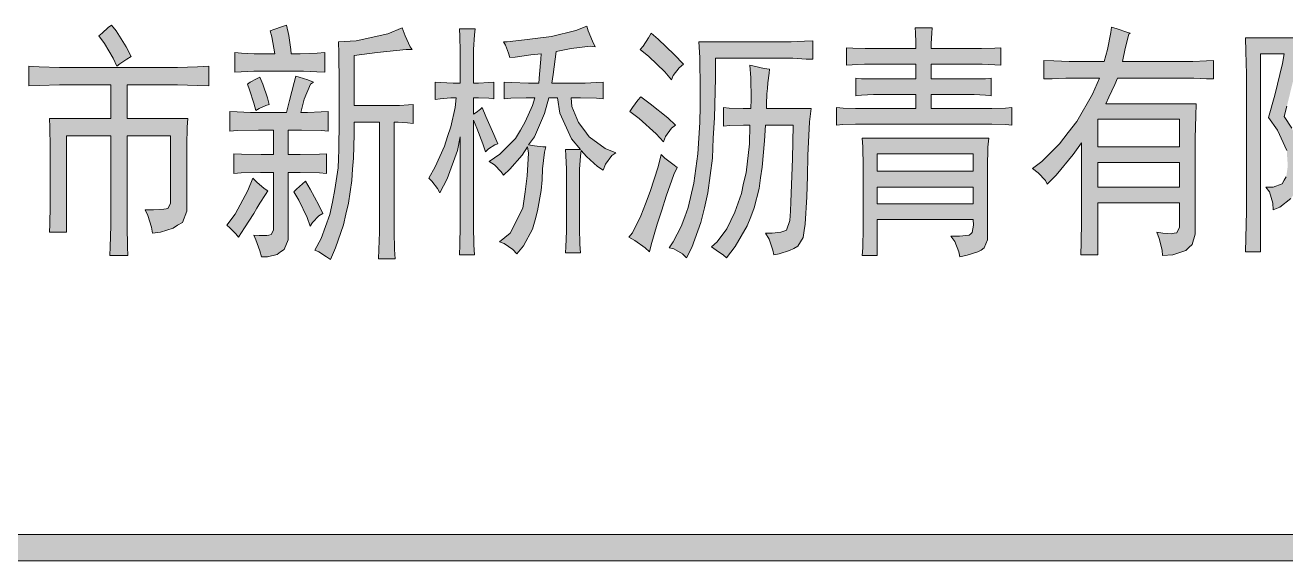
# Model space of a CAD drawing. Header units: millimetres. Extents: x 564 to 880, y 85 to 763.
# Drawn here: x 876.47 to 877.912, y 727.659 to 728.272 of the extents above; entities that cross this region are included whole.
import ezdxf

# ---------------------------------------------------------------- set-up
doc = ezdxf.new("R2010")
doc.units = ezdxf.units.MM

msp = doc.modelspace()

# ---------------------------------------------------------------- hatches: boundary and pattern name
h = msp.add_hatch(color=0)
h.dxf.hatch_style = 2
h.paths.add_polyline_path([(876.5685, 728.2716), (876.5739, 728.2651), (876.5853, 728.2469), (876.591, 728.2358), (876.586, 728.2329), (876.5781, 728.2272), (876.5749, 728.2247), (876.5706, 728.2337), (876.5606, 728.2508), (876.5542, 728.2594), (876.5578, 728.2626), (876.5649, 728.2691)])
h = msp.add_hatch(color=0)
h.dxf.hatch_style = 2
h.paths.add_polyline_path([(876.7688, 728.2716), (876.7714, 728.2598), (876.7739, 728.2437), (876.7742, 728.239), (876.7846, 728.239), (876.8039, 728.2397), (876.8129, 728.2405), (876.8129, 728.2179), (876.8036, 728.2183), (876.7882, 728.219), (876.7824, 728.219), (876.7392, 728.219), (876.7316, 728.219), (876.717, 728.2183), (876.7098, 728.2179), (876.7098, 728.2405), (876.7173, 728.2397), (876.732, 728.239), (876.7392, 728.239), (876.7556, 728.239), (876.7545, 728.2455), (876.752, 728.2584), (876.7502, 728.2651), (876.7545, 728.2666), (876.7642, 728.2702)])
h = msp.add_hatch(color=0)
h.dxf.hatch_style = 2
h.paths.add_polyline_path([(876.9127, 728.2437), (876.9059, 728.2437), (876.8726, 728.2405), (876.8461, 728.2369), (876.8461, 728.1796), (876.893, 728.1796), (876.898, 728.1796), (876.9084, 728.1804), (876.9138, 728.1807), (876.9138, 728.1592), (876.9073, 728.16), (876.8966, 728.1607), (876.8919, 728.1607), (876.8919, 728.0448), (876.8919, 728.0355), (876.8926, 728.0151), (876.893, 728.0043), (876.874, 728.0043), (876.8744, 728.0151), (876.8751, 728.0347), (876.8751, 728.0437), (876.8751, 728.1607), (876.8461, 728.1607), (876.8461, 728.1464), (876.8454, 728.1195), (876.8443, 728.1067), (876.8436, 728.0938), (876.8397, 728.068), (876.8368, 728.0555), (876.834, 728.043), (876.825, 728.0168), (876.8193, 728.0033), (876.8146, 728.0065), (876.8057, 728.0122), (876.8014, 728.0143), (876.8086, 728.0276), (876.8186, 728.0548), (876.8214, 728.0691), (876.8243, 728.0834), (876.8279, 728.1084), (876.8282, 728.1188), (876.8286, 728.1295), (876.8293, 728.1617), (876.8293, 728.1829), (876.8293, 728.205), (876.8286, 728.2397), (876.8282, 728.2526), (876.8486, 728.2537), (876.8848, 728.2616), (876.9012, 728.2684), (876.9048, 728.2594), (876.9105, 728.2469)])
h = msp.add_hatch(color=0)
h.dxf.hatch_style = 2
h.paths.add_polyline_path([(876.9964, 728.1267), (876.9935, 728.136), (876.9867, 728.1539), (876.9828, 728.1628), (876.9828, 728.0526), (876.9828, 728.0419), (876.9832, 728.0201), (876.9839, 728.009), (876.9667, 728.009), (876.9671, 728.0201), (876.9674, 728.0419), (876.9674, 728.0526), (876.9674, 728.1439), (876.9646, 728.1281), (876.9528, 728.0959), (876.9442, 728.0798), (876.9417, 728.0848), (876.9352, 728.0931), (876.9316, 728.0966), (876.9388, 728.1095), (876.9495, 728.1331), (876.9531, 728.1442), (876.9567, 728.1553), (876.9617, 728.1775), (876.9631, 728.1886), (876.9567, 728.1886), (876.9445, 728.1875), (876.9388, 728.1864), (876.9388, 728.2065), (876.9452, 728.2061), (876.9596, 728.2054), (876.9674, 728.2054), (876.9674, 728.2337), (876.9674, 728.2419), (876.9671, 728.2587), (876.9667, 728.2673), (876.9846, 728.2673), (876.9839, 728.2605), (876.9828, 728.2437), (876.9828, 728.2337), (876.9828, 728.2054), (876.9885, 728.2054), (877.0003, 728.2061), (877.0061, 728.2065), (877.0061, 728.1875), (877.0003, 728.1882), (876.9885, 728.1886), (876.9828, 728.1886), (876.9828, 728.1696), (876.986, 728.1718), (876.991, 728.1757), (876.9928, 728.1775), (876.9971, 728.1671), (877.0061, 728.1464), (877.0107, 728.136), (877.0071, 728.1346), (877, 728.1303)])
h = msp.add_hatch(color=0)
h.dxf.hatch_style = 2
h.paths.add_polyline_path([(877.122, 728.2469), (877.1166, 728.2476), (877.0944, 728.2448), (877.0773, 728.2415), (877.0762, 728.2329), (877.074, 728.2151), (877.0726, 728.2054), (877.1052, 728.2054), (877.1105, 728.2054), (877.1234, 728.2061), (877.1313, 728.2065), (877.1313, 728.1875), (877.1234, 728.1882), (877.1052, 728.1886), (877.0944, 728.1886), (877.0955, 728.1786), (877.103, 728.1603), (877.1091, 728.1521), (877.1152, 728.1439), (877.1334, 728.1306), (877.1456, 728.1256), (877.1409, 728.1224), (877.1338, 728.1124), (877.1313, 728.1056), (877.1245, 728.1099), (877.112, 728.1213), (877.1059, 728.1281), (877.1052, 728.1217), (877.1041, 728.107), (877.1041, 728.0988), (877.1041, 728.0469), (877.1041, 728.0394), (877.1045, 728.0211), (877.1052, 728.0111), (877.088, 728.0111), (877.0884, 728.0179), (877.0891, 728.0358), (877.0891, 728.0469), (877.0891, 728.0988), (877.0891, 728.107), (877.0884, 728.1224), (877.088, 728.1292), (877.1052, 728.1292), (877.0948, 728.1414), (877.0816, 728.1711), (877.0791, 728.1886), (877.069, 728.1886), (877.064, 728.1707), (877.0526, 728.1439), (877.0458, 728.1346), (877.0526, 728.1335), (877.0622, 728.1324), (877.0655, 728.1324), (877.064, 728.1263), (877.0619, 728.1074), (877.0612, 728.0948), (877.0601, 728.0823), (877.0562, 728.0591), (877.0533, 728.0487), (877.0504, 728.0383), (877.0401, 728.019), (877.0322, 728.01), (877.0279, 728.0151), (877.0179, 728.0219), (877.0125, 728.0236), (877.0247, 728.0337), (877.0393, 728.0623), (877.0418, 728.0809), (877.0443, 728.0991), (877.0458, 728.1253), (877.0447, 728.1324), (877.0383, 728.1228), (877.0243, 728.1067), (877.0172, 728.0999), (877.0146, 728.1038), (877.0068, 728.1117), (877.0007, 728.1156), (877.0129, 728.1242), (877.0307, 728.1421), (877.0365, 728.1514), (877.0418, 728.161), (877.0504, 728.1796), (877.0529, 728.1886), (877.0429, 728.1886), (877.0254, 728.1882), (877.0179, 728.1875), (877.0179, 728.2065), (877.0261, 728.2061), (877.0458, 728.2054), (877.0576, 728.2054), (877.0583, 728.2154), (877.0597, 728.2326), (877.0601, 728.239), (877.0483, 728.2376), (877.0304, 728.2351), (877.0243, 728.2347), (877.0229, 728.2397), (877.0193, 728.2487), (877.0172, 728.2526), (877.0214, 728.2526), (877.0411, 728.2548), (877.0565, 728.2566), (877.0719, 728.2587), (877.0998, 728.2655), (877.1123, 728.2705), (877.1141, 728.2651), (877.1191, 728.2533)])
h = msp.add_hatch(color=0)
h.dxf.hatch_style = 2
h.paths.add_polyline_path([(877.186, 728.2626), (877.1939, 728.2558), (877.2125, 728.238), (877.2229, 728.2269), (877.2182, 728.2229), (877.2114, 728.214), (877.2093, 728.209), (877.2018, 728.2183), (877.1835, 728.2358), (877.1735, 728.2437), (877.1771, 728.2476), (877.1832, 728.2573)])
h = msp.add_hatch(color=0)
h.dxf.hatch_style = 2
h.paths.add_polyline_path([(877.5077, 728.2684), (877.5073, 728.2626), (877.5066, 728.2508), (877.5066, 728.2448), (877.5563, 728.2448), (877.5642, 728.2448), (877.5792, 728.2455), (877.586, 728.2458), (877.586, 728.2258), (877.5792, 728.2262), (877.5646, 728.2269), (877.5571, 728.2269), (877.5066, 728.2269), (877.5066, 728.2101), (877.5499, 728.2101), (877.5556, 728.2101), (877.5685, 728.2104), (877.5749, 728.2111), (877.5749, 728.1907), (877.5685, 728.1914), (877.5556, 728.1922), (877.5499, 728.1922), (877.5066, 728.1922), (877.5066, 728.1764), (877.5671, 728.1764), (877.5757, 728.1764), (877.5914, 728.1768), (877.5986, 728.1775), (877.5986, 728.1571), (877.5918, 728.1578), (877.576, 728.1582), (877.5671, 728.1582), (877.4268, 728.1582), (877.4197, 728.1582), (877.4054, 728.1578), (877.3982, 728.1571), (877.3982, 728.1775), (877.4057, 728.1768), (877.42, 728.1764), (877.4268, 728.1764), (877.4887, 728.1764), (877.4887, 728.1922), (877.4476, 728.1922), (877.4404, 728.1922), (877.4268, 728.1914), (877.4204, 728.1907), (877.4204, 728.2111), (877.4268, 728.2104), (877.4404, 728.2101), (877.4476, 728.2101), (877.4887, 728.2101), (877.4887, 728.2269), (877.4376, 728.2269), (877.43, 728.2269), (877.4161, 728.2262), (877.4096, 728.2258), (877.4096, 728.2458), (877.4168, 728.2455), (877.4308, 728.2448), (877.4376, 728.2448), (877.4887, 728.2448), (877.4887, 728.2516), (877.4884, 728.2634), (877.488, 728.2684)])
h = msp.add_hatch(color=0)
h.paths.add_polyline_path([(877.6225, 728.1077), (877.6329, 728.1156), (877.6533, 728.136), (877.6633, 728.1489), (877.673, 728.1614), (877.6909, 728.1925), (877.6991, 728.2111), (877.6669, 728.2111), (877.6605, 728.2111), (877.6447, 728.2104), (877.6354, 728.2101), (877.6354, 728.2312), (877.6469, 728.2308), (877.6644, 728.2301), (877.6705, 728.2301), (877.7045, 728.2301), (877.708, 728.2437), (877.712, 728.2634), (877.7127, 728.2694), (877.7191, 728.2673), (877.7302, 728.2637), (877.7342, 728.2626), (877.7327, 728.2612), (877.7284, 728.2448), (877.7252, 728.2301), (877.7978, 728.2301), (877.8057, 728.2301), (877.8215, 728.2308), (877.8293, 728.2312), (877.8293, 728.2101), (877.8215, 728.2104), (877.8068, 728.2111), (877.8007, 728.2111), (877.7198, 728.2111), (877.7166, 728.2036), (877.7098, 728.1893), (877.7063, 728.1818), (877.8097, 728.1818), (877.8093, 728.1678), (877.8086, 728.1424), (877.8086, 728.1313), (877.8086, 728.0405), (877.8086, 728.0326), (877.805, 728.0208), (877.8014, 728.0172), (877.7978, 728.0136), (877.7828, 728.009), (877.771, 728.0079), (877.7707, 728.014), (877.7674, 728.0276), (877.7646, 728.0347), (877.7714, 728.0337), (877.7814, 728.0329), (877.7846, 728.0337), (877.7875, 728.034), (877.7907, 728.0405), (877.7907, 728.0458), (877.7907, 728.0684), (877.6973, 728.0684), (877.6973, 728.009), (877.6776, 728.009), (877.678, 728.0229), (877.6783, 728.0469), (877.6783, 728.0573), (877.6783, 728.1371), (877.669, 728.1235), (877.6494, 728.0999), (877.639, 728.0898), (877.6372, 728.0938), (877.629, 728.1027)])
h.paths.add_polyline_path([(877.7907, 728.1324), (877.7907, 728.1639), (877.6973, 728.1639), (877.6973, 728.1324)])
h.paths.add_polyline_path([(877.7907, 728.0863), (877.7907, 728.1145), (877.6973, 728.1145), (877.6973, 728.0863)])
h = msp.add_hatch(color=0)
h.dxf.hatch_style = 2
h.paths.add_polyline_path([(877.2265, 728.0054), (877.2218, 728.01), (877.2121, 728.0158), (877.2068, 728.0168), (877.2114, 728.0236), (877.2204, 728.0412), (877.2247, 728.0523), (877.2286, 728.063), (877.235, 728.0909), (877.2372, 728.1077), (877.2393, 728.1245), (877.2418, 728.1603), (877.2422, 728.1789), (877.2422, 728.1979), (877.2418, 728.2347), (877.2408, 728.2526), (877.3406, 728.2526), (877.3463, 728.2526), (877.3617, 728.2533), (877.371, 728.2537), (877.371, 728.2326), (877.3635, 728.2329), (877.3481, 728.2337), (877.3406, 728.2337), (877.2597, 728.2337), (877.2597, 728.2111), (877.2587, 728.1657), (877.2572, 728.1424), (877.2562, 728.1195), (877.2511, 728.0798), (877.2472, 728.0626), (877.2429, 728.0458), (877.2325, 728.0172)])
h = msp.add_hatch(color=0)
h.dxf.hatch_style = 2
h.paths.add_polyline_path([(877.9327, 728.2573), (877.9245, 728.224), (877.9134, 728.1789), (877.9102, 728.1671), (877.9191, 728.1539), (877.9295, 728.1292), (877.9309, 728.1177), (877.9324, 728.1067), (877.9284, 728.088), (877.9234, 728.0809), (877.9181, 728.0734), (877.9052, 728.0634), (877.8977, 728.0605), (877.8973, 728.068), (877.8934, 728.0809), (877.8894, 728.0863), (877.8977, 728.0863), (877.908, 728.0902), (877.9102, 728.0941), (877.9127, 728.0981), (877.9145, 728.1109), (877.9138, 728.1195), (877.9134, 728.1281), (877.9027, 728.1514), (877.8923, 728.166), (877.8995, 728.1914), (877.9084, 728.2279), (877.9102, 728.239), (877.8834, 728.239), (877.8834, 728.0122), (877.8662, 728.0122), (877.8665, 728.0279), (877.8673, 728.0587), (877.8673, 728.0741), (877.8673, 728.2054), (877.8673, 728.2154), (877.8665, 728.2415), (877.8662, 728.2573)])
h = msp.add_hatch(color=0)
h.dxf.hatch_style = 2
h.paths.add_polyline_path([(876.6332, 728.2233), (876.644, 728.2233), (876.6672, 728.224), (876.6801, 728.2247), (876.6801, 728.2022), (876.6672, 728.2025), (876.644, 728.2033), (876.6332, 728.2033), (876.5864, 728.2033), (876.5864, 728.165), (876.6558, 728.165), (876.6554, 728.155), (876.6547, 728.1342), (876.6547, 728.1235), (876.6547, 728.0684), (876.6547, 728.0587), (876.6497, 728.0458), (876.6443, 728.0426), (876.6393, 728.0394), (876.6247, 728.0347), (876.6154, 728.0337), (876.6143, 728.0405), (876.6104, 728.0537), (876.6071, 728.0605), (876.6168, 728.0605), (876.6286, 728.0612), (876.6311, 728.0616), (876.6336, 728.0623), (876.6361, 728.068), (876.6361, 728.073), (876.6361, 728.1449), (876.5864, 728.1449), (876.5864, 728.0562), (876.5864, 728.0419), (876.5871, 728.0179), (876.5875, 728.0079), (876.5667, 728.0079), (876.5671, 728.0179), (876.5678, 728.0419), (876.5678, 728.0562), (876.5678, 728.1449), (876.5173, 728.1449), (876.5173, 728.0347), (876.4976, 728.0347), (876.498, 728.0437), (876.4984, 728.0651), (876.4984, 728.0773), (876.4984, 728.1188), (876.4984, 728.1321), (876.498, 728.155), (876.4976, 728.165), (876.5678, 728.165), (876.5678, 728.2033), (876.5209, 728.2033), (876.5091, 728.2033), (876.4858, 728.2025), (876.474, 728.2022), (876.474, 728.2247), (876.4858, 728.224), (876.5091, 728.2233), (876.5209, 728.2233)])
h = msp.add_hatch(color=0)
h.dxf.hatch_style = 2
h.paths.add_polyline_path([(877.3263, 728.009), (877.3252, 728.0143), (877.3209, 728.0269), (877.317, 728.0337), (877.3245, 728.0337), (877.3345, 728.0347), (877.3377, 728.0358), (877.341, 728.0369), (877.3449, 728.0483), (877.3456, 728.0587), (877.346, 728.0694), (877.3477, 728.1185), (877.3485, 728.1571), (877.317, 728.1571), (877.3159, 728.1392), (877.313, 728.1092), (877.3113, 728.097), (877.3098, 728.0848), (877.3041, 728.0626), (877.3002, 728.0523), (877.2959, 728.0419), (877.2823, 728.0183), (877.2723, 728.0054), (877.269, 728.0083), (877.2604, 728.0143), (877.2551, 728.0179), (877.2615, 728.0236), (877.2726, 728.0387), (877.2773, 728.0483), (877.2819, 728.0576), (877.2894, 728.0791), (877.2919, 728.0909), (877.2948, 728.1027), (877.2984, 728.136), (877.2991, 728.1571), (877.2916, 728.1571), (877.2762, 728.1567), (877.2687, 728.156), (877.2687, 728.1775), (877.2755, 728.1768), (877.2912, 728.1764), (877.3002, 728.1764), (877.3005, 728.1868), (877.3002, 728.2115), (877.2991, 728.2258), (877.3041, 728.2247), (877.3152, 728.2222), (877.3216, 728.2211), (877.3209, 728.2168), (877.3195, 728.2058), (877.3191, 728.1993), (877.3184, 728.1929), (877.3181, 728.1814), (877.3181, 728.1764), (877.3692, 728.1764), (877.3674, 728.161), (877.3653, 728.1224), (877.3649, 728.0988), (877.3642, 728.0752), (877.3624, 728.044), (877.3613, 728.0365), (877.3599, 728.0287), (877.3538, 728.0186), (877.3492, 728.0161), (877.3442, 728.0136), (877.3327, 728.01)])
h = msp.add_hatch(color=0)
h.dxf.hatch_style = 2
h.paths.add_polyline_path([(876.7996, 728.2065), (876.7964, 728.2043), (876.7892, 728.1868), (876.7853, 728.1718), (876.7928, 728.1718), (876.8086, 728.1725), (876.8164, 728.1728), (876.8164, 728.1503), (876.8089, 728.151), (876.786, 728.1514), (876.7706, 728.1514), (876.7706, 728.1235), (876.7846, 728.1235), (876.8068, 728.1242), (876.8146, 728.1245), (876.8146, 728.102), (876.8068, 728.1027), (876.7846, 728.1031), (876.7706, 728.1031), (876.7706, 728.0347), (876.7706, 728.0261), (876.7663, 728.0151), (876.7621, 728.0122), (876.7581, 728.0093), (876.747, 728.0065), (876.7402, 728.0065), (876.7384, 728.0133), (876.7338, 728.0258), (876.7313, 728.0315), (876.7374, 728.0308), (876.7463, 728.0308), (876.7488, 728.0315), (876.7513, 728.0319), (876.7538, 728.0369), (876.7538, 728.0415), (876.7538, 728.1031), (876.7392, 728.1031), (876.717, 728.1027), (876.7087, 728.102), (876.7087, 728.1245), (876.7173, 728.1242), (876.7399, 728.1235), (876.7538, 728.1235), (876.7538, 728.1514), (876.737, 728.1514), (876.7123, 728.151), (876.7041, 728.1503), (876.7041, 728.1728), (876.7123, 728.1725), (876.7277, 728.1718), (876.7349, 728.1718), (876.7688, 728.1718), (876.7724, 728.1854), (876.7778, 728.2061), (876.7796, 728.2133), (876.7835, 728.2122), (876.7932, 728.209)])
h = msp.add_hatch(color=0)
h.dxf.hatch_style = 2
h.paths.add_polyline_path([(876.7384, 728.2122), (876.7417, 728.2043), (876.747, 728.1886), (876.7492, 728.1807), (876.7452, 728.1796), (876.7374, 728.1764), (876.7338, 728.1739), (876.7316, 728.1825), (876.7266, 728.1975), (876.7241, 728.2043), (876.7273, 728.2065), (876.7345, 728.2104)])
h = msp.add_hatch(color=0)
h.dxf.hatch_style = 2
h.paths.add_polyline_path([(877.1742, 728.1897), (877.185, 728.1818), (877.205, 728.1657), (877.2139, 728.1571), (877.2093, 728.1539), (877.2025, 728.1442), (877.2003, 728.1381), (877.1918, 728.1474), (877.1724, 728.165), (877.1617, 728.1728), (877.1649, 728.1775), (877.171, 728.1857)])
h = msp.add_hatch(color=0)
h.paths.add_polyline_path([(877.5291, 728.0301), (877.5388, 728.0301), (877.5499, 728.0315), (877.5517, 728.0329), (877.5535, 728.0344), (877.5549, 728.0426), (877.5545, 728.0494), (877.4447, 728.0494), (877.4447, 728.0079), (877.4275, 728.0079), (877.4283, 728.0168), (877.4286, 728.0397), (877.4286, 728.0537), (877.4286, 728.0977), (877.4286, 728.1099), (877.4283, 728.1324), (877.4275, 728.1424), (877.5724, 728.1424), (877.5714, 728.1321), (877.5707, 728.1088), (877.5707, 728.0966), (877.5707, 728.0326), (877.5707, 728.0258), (877.5671, 728.0168), (877.5635, 728.0143), (877.5599, 728.0122), (877.5478, 728.0083), (877.5392, 728.0065), (877.5381, 728.0122), (877.5334, 728.024)])
h.paths.add_polyline_path([(877.5545, 728.1045), (877.5545, 728.1245), (877.4447, 728.1245), (877.4447, 728.1045)])
h.paths.add_polyline_path([(877.5545, 728.0673), (877.5545, 728.0863), (877.4447, 728.0863), (877.4447, 728.0673)])
h = msp.add_hatch(color=0)
h.dxf.hatch_style = 2
h.paths.add_polyline_path([(877.2157, 728.1088), (877.2121, 728.1006), (877.2032, 728.0759), (877.1982, 728.0601), (877.1928, 728.044), (877.186, 728.0201), (877.1842, 728.0122), (877.1792, 728.0168), (877.1674, 728.0251), (877.1606, 728.029), (877.1649, 728.034), (877.1742, 728.0533), (877.1796, 728.0673), (877.185, 728.0812), (877.1939, 728.1095), (877.1975, 728.1235), (877.2018, 728.1195), (877.2107, 728.1124)])
h = msp.add_hatch(color=0)
h.dxf.hatch_style = 2
h.paths.add_polyline_path([(876.7474, 728.082), (876.7449, 728.078), (876.7384, 728.068), (876.7349, 728.0623), (876.7313, 728.0562), (876.7209, 728.0397), (876.7141, 728.029), (876.7109, 728.0329), (876.7041, 728.0397), (876.7005, 728.0426), (876.7102, 728.0555), (876.7248, 728.0823), (876.7302, 728.0966), (876.7349, 728.092), (876.7434, 728.0848)])
h = msp.add_hatch(color=0)
h.dxf.hatch_style = 2
h.paths.add_polyline_path([(876.7907, 728.0931), (876.796, 728.0841), (876.8057, 728.0655), (876.8104, 728.0562), (876.8057, 728.0533), (876.7985, 728.0458), (876.796, 728.0415), (876.7925, 728.0516), (876.7828, 728.0712), (876.7771, 728.0809), (876.7803, 728.0841), (876.7871, 728.0902)])
h = msp.add_hatch(color=0)
h.dxf.hatch_style = 2
h.paths.add_polyline_path([(875.3989, 727.6587), (875.3989, 727.6888), (878.8859, 727.6888), (878.8859, 727.6587)])

# ---------------------------------------------------------------- linework, layer by layer
at = {"color": 0, "lineweight": 0}
for points in [[(876.5685, 728.2716), (876.5739, 728.2651), (876.5853, 728.2469), (876.591, 728.2358), (876.586, 728.2329), (876.5781, 728.2272), (876.5749, 728.2247), (876.5706, 728.2337), (876.5606, 728.2508), (876.5542, 728.2594), (876.5578, 728.2626), (876.5649, 728.2691)], [(876.7688, 728.2716), (876.7714, 728.2598), (876.7739, 728.2437), (876.7742, 728.239), (876.7846, 728.239), (876.8039, 728.2397), (876.8129, 728.2405), (876.8129, 728.2179), (876.8036, 728.2183), (876.7882, 728.219), (876.7824, 728.219), (876.7392, 728.219), (876.7316, 728.219), (876.717, 728.2183), (876.7098, 728.2179), (876.7098, 728.2405), (876.7173, 728.2397), (876.732, 728.239), (876.7392, 728.239), (876.7556, 728.239), (876.7545, 728.2455), (876.752, 728.2584), (876.7502, 728.2651), (876.7545, 728.2666), (876.7642, 728.2702)], [(876.9127, 728.2437), (876.9059, 728.2437), (876.8726, 728.2405), (876.8461, 728.2369), (876.8461, 728.1796), (876.893, 728.1796), (876.898, 728.1796), (876.9084, 728.1804), (876.9138, 728.1807), (876.9138, 728.1592), (876.9073, 728.16), (876.8966, 728.1607), (876.8919, 728.1607), (876.8919, 728.0448), (876.8919, 728.0355), (876.8926, 728.0151), (876.893, 728.0043), (876.874, 728.0043), (876.8744, 728.0151), (876.8751, 728.0347), (876.8751, 728.0437), (876.8751, 728.1607), (876.8461, 728.1607), (876.8461, 728.1464), (876.8454, 728.1195), (876.8443, 728.1067), (876.8436, 728.0938), (876.8397, 728.068), (876.8368, 728.0555), (876.834, 728.043), (876.825, 728.0168), (876.8193, 728.0033), (876.8146, 728.0065), (876.8057, 728.0122), (876.8014, 728.0143), (876.8086, 728.0276), (876.8186, 728.0548), (876.8214, 728.0691), (876.8243, 728.0834), (876.8279, 728.1084), (876.8282, 728.1188), (876.8286, 728.1295), (876.8293, 728.1617), (876.8293, 728.1829), (876.8293, 728.205), (876.8286, 728.2397), (876.8282, 728.2526), (876.8486, 728.2537), (876.8848, 728.2616), (876.9012, 728.2684), (876.9048, 728.2594), (876.9105, 728.2469)], [(876.9964, 728.1267), (876.9935, 728.136), (876.9867, 728.1539), (876.9828, 728.1628), (876.9828, 728.0526), (876.9828, 728.0419), (876.9832, 728.0201), (876.9839, 728.009), (876.9667, 728.009), (876.9671, 728.0201), (876.9674, 728.0419), (876.9674, 728.0526), (876.9674, 728.1439), (876.9646, 728.1281), (876.9528, 728.0959), (876.9442, 728.0798), (876.9417, 728.0848), (876.9352, 728.0931), (876.9316, 728.0966), (876.9388, 728.1095), (876.9495, 728.1331), (876.9531, 728.1442), (876.9567, 728.1553), (876.9617, 728.1775), (876.9631, 728.1886), (876.9567, 728.1886), (876.9445, 728.1875), (876.9388, 728.1864), (876.9388, 728.2065), (876.9452, 728.2061), (876.9596, 728.2054), (876.9674, 728.2054), (876.9674, 728.2337), (876.9674, 728.2419), (876.9671, 728.2587), (876.9667, 728.2673), (876.9846, 728.2673), (876.9839, 728.2605), (876.9828, 728.2437), (876.9828, 728.2337), (876.9828, 728.2054), (876.9885, 728.2054), (877.0003, 728.2061), (877.0061, 728.2065), (877.0061, 728.1875), (877.0003, 728.1882), (876.9885, 728.1886), (876.9828, 728.1886), (876.9828, 728.1696), (876.986, 728.1718), (876.991, 728.1757), (876.9928, 728.1775), (876.9971, 728.1671), (877.0061, 728.1464), (877.0107, 728.136), (877.0071, 728.1346), (877, 728.1303)], [(877.122, 728.2469), (877.1166, 728.2476), (877.0944, 728.2448), (877.0773, 728.2415), (877.0762, 728.2329), (877.074, 728.2151), (877.0726, 728.2054), (877.1052, 728.2054), (877.1105, 728.2054), (877.1234, 728.2061), (877.1313, 728.2065), (877.1313, 728.1875), (877.1234, 728.1882), (877.1052, 728.1886), (877.0944, 728.1886), (877.0955, 728.1786), (877.103, 728.1603), (877.1091, 728.1521), (877.1152, 728.1439), (877.1334, 728.1306), (877.1456, 728.1256), (877.1409, 728.1224), (877.1338, 728.1124), (877.1313, 728.1056), (877.1245, 728.1099), (877.112, 728.1213), (877.1059, 728.1281), (877.1052, 728.1217), (877.1041, 728.107), (877.1041, 728.0988), (877.1041, 728.0469), (877.1041, 728.0394), (877.1045, 728.0211), (877.1052, 728.0111), (877.088, 728.0111), (877.0884, 728.0179), (877.0891, 728.0358), (877.0891, 728.0469), (877.0891, 728.0988), (877.0891, 728.107), (877.0884, 728.1224), (877.088, 728.1292), (877.1052, 728.1292), (877.0948, 728.1414), (877.0816, 728.1711), (877.0791, 728.1886), (877.069, 728.1886), (877.064, 728.1707), (877.0526, 728.1439), (877.0458, 728.1346), (877.0526, 728.1335), (877.0622, 728.1324), (877.0655, 728.1324), (877.064, 728.1263), (877.0619, 728.1074), (877.0612, 728.0948), (877.0601, 728.0823), (877.0562, 728.0591), (877.0533, 728.0487), (877.0504, 728.0383), (877.0401, 728.019), (877.0322, 728.01), (877.0279, 728.0151), (877.0179, 728.0219), (877.0125, 728.0236), (877.0247, 728.0337), (877.0393, 728.0623), (877.0418, 728.0809), (877.0443, 728.0991), (877.0458, 728.1253), (877.0447, 728.1324), (877.0383, 728.1228), (877.0243, 728.1067), (877.0172, 728.0999), (877.0146, 728.1038), (877.0068, 728.1117), (877.0007, 728.1156), (877.0129, 728.1242), (877.0307, 728.1421), (877.0365, 728.1514), (877.0418, 728.161), (877.0504, 728.1796), (877.0529, 728.1886), (877.0429, 728.1886), (877.0254, 728.1882), (877.0179, 728.1875), (877.0179, 728.2065), (877.0261, 728.2061), (877.0458, 728.2054), (877.0576, 728.2054), (877.0583, 728.2154), (877.0597, 728.2326), (877.0601, 728.239), (877.0483, 728.2376), (877.0304, 728.2351), (877.0243, 728.2347), (877.0229, 728.2397), (877.0193, 728.2487), (877.0172, 728.2526), (877.0214, 728.2526), (877.0411, 728.2548), (877.0565, 728.2566), (877.0719, 728.2587), (877.0998, 728.2655), (877.1123, 728.2705), (877.1141, 728.2651), (877.1191, 728.2533)], [(877.186, 728.2626), (877.1939, 728.2558), (877.2125, 728.238), (877.2229, 728.2269), (877.2182, 728.2229), (877.2114, 728.214), (877.2093, 728.209), (877.2018, 728.2183), (877.1835, 728.2358), (877.1735, 728.2437), (877.1771, 728.2476), (877.1832, 728.2573)], [(877.5077, 728.2684), (877.5073, 728.2626), (877.5066, 728.2508), (877.5066, 728.2448), (877.5563, 728.2448), (877.5642, 728.2448), (877.5792, 728.2455), (877.586, 728.2458), (877.586, 728.2258), (877.5792, 728.2262), (877.5646, 728.2269), (877.5571, 728.2269), (877.5066, 728.2269), (877.5066, 728.2101), (877.5499, 728.2101), (877.5556, 728.2101), (877.5685, 728.2104), (877.5749, 728.2111), (877.5749, 728.1907), (877.5685, 728.1914), (877.5556, 728.1922), (877.5499, 728.1922), (877.5066, 728.1922), (877.5066, 728.1764), (877.5671, 728.1764), (877.5757, 728.1764), (877.5914, 728.1768), (877.5986, 728.1775), (877.5986, 728.1571), (877.5918, 728.1578), (877.576, 728.1582), (877.5671, 728.1582), (877.4268, 728.1582), (877.4197, 728.1582), (877.4054, 728.1578), (877.3982, 728.1571), (877.3982, 728.1775), (877.4057, 728.1768), (877.42, 728.1764), (877.4268, 728.1764), (877.4887, 728.1764), (877.4887, 728.1922), (877.4476, 728.1922), (877.4404, 728.1922), (877.4268, 728.1914), (877.4204, 728.1907), (877.4204, 728.2111), (877.4268, 728.2104), (877.4404, 728.2101), (877.4476, 728.2101), (877.4887, 728.2101), (877.4887, 728.2269), (877.4376, 728.2269), (877.43, 728.2269), (877.4161, 728.2262), (877.4096, 728.2258), (877.4096, 728.2458), (877.4168, 728.2455), (877.4308, 728.2448), (877.4376, 728.2448), (877.4887, 728.2448), (877.4887, 728.2516), (877.4884, 728.2634), (877.488, 728.2684)], [(877.6225, 728.1077), (877.6329, 728.1156), (877.6533, 728.136), (877.6633, 728.1489), (877.673, 728.1614), (877.6909, 728.1925), (877.6991, 728.2111), (877.6669, 728.2111), (877.6605, 728.2111), (877.6447, 728.2104), (877.6354, 728.2101), (877.6354, 728.2312), (877.6469, 728.2308), (877.6644, 728.2301), (877.6705, 728.2301), (877.7045, 728.2301), (877.708, 728.2437), (877.712, 728.2634), (877.7127, 728.2694), (877.7191, 728.2673), (877.7302, 728.2637), (877.7342, 728.2626), (877.7327, 728.2612), (877.7284, 728.2448), (877.7252, 728.2301), (877.7978, 728.2301), (877.8057, 728.2301), (877.8215, 728.2308), (877.8293, 728.2312), (877.8293, 728.2101), (877.8215, 728.2104), (877.8068, 728.2111), (877.8007, 728.2111), (877.7198, 728.2111), (877.7166, 728.2036), (877.7098, 728.1893), (877.7063, 728.1818), (877.8097, 728.1818), (877.8093, 728.1678), (877.8086, 728.1424), (877.8086, 728.1313), (877.8086, 728.0405), (877.8086, 728.0326), (877.805, 728.0208), (877.8014, 728.0172), (877.7978, 728.0136), (877.7828, 728.009), (877.771, 728.0079), (877.7707, 728.014), (877.7674, 728.0276), (877.7646, 728.0347), (877.7714, 728.0337), (877.7814, 728.0329), (877.7846, 728.0337), (877.7875, 728.034), (877.7907, 728.0405), (877.7907, 728.0458), (877.7907, 728.0684), (877.6973, 728.0684), (877.6973, 728.009), (877.6776, 728.009), (877.678, 728.0229), (877.6783, 728.0469), (877.6783, 728.0573), (877.6783, 728.1371), (877.669, 728.1235), (877.6494, 728.0999), (877.639, 728.0898), (877.6372, 728.0938), (877.629, 728.1027)], [(877.2265, 728.0054), (877.2218, 728.01), (877.2121, 728.0158), (877.2068, 728.0168), (877.2114, 728.0236), (877.2204, 728.0412), (877.2247, 728.0523), (877.2286, 728.063), (877.235, 728.0909), (877.2372, 728.1077), (877.2393, 728.1245), (877.2418, 728.1603), (877.2422, 728.1789), (877.2422, 728.1979), (877.2418, 728.2347), (877.2408, 728.2526), (877.3406, 728.2526), (877.3463, 728.2526), (877.3617, 728.2533), (877.371, 728.2537), (877.371, 728.2326), (877.3635, 728.2329), (877.3481, 728.2337), (877.3406, 728.2337), (877.2597, 728.2337), (877.2597, 728.2111), (877.2587, 728.1657), (877.2572, 728.1424), (877.2562, 728.1195), (877.2511, 728.0798), (877.2472, 728.0626), (877.2429, 728.0458), (877.2325, 728.0172)], [(876.6332, 728.2233), (876.644, 728.2233), (876.6672, 728.224), (876.6801, 728.2247), (876.6801, 728.2022), (876.6672, 728.2025), (876.644, 728.2033), (876.6332, 728.2033), (876.5864, 728.2033), (876.5864, 728.165), (876.6558, 728.165), (876.6554, 728.155), (876.6547, 728.1342), (876.6547, 728.1235), (876.6547, 728.0684), (876.6547, 728.0587), (876.6497, 728.0458), (876.6443, 728.0426), (876.6393, 728.0394), (876.6247, 728.0347), (876.6154, 728.0337), (876.6143, 728.0405), (876.6104, 728.0537), (876.6071, 728.0605), (876.6168, 728.0605), (876.6286, 728.0612), (876.6311, 728.0616), (876.6336, 728.0623), (876.6361, 728.068), (876.6361, 728.073), (876.6361, 728.1449), (876.5864, 728.1449), (876.5864, 728.0562), (876.5864, 728.0419), (876.5871, 728.0179), (876.5875, 728.0079), (876.5667, 728.0079), (876.5671, 728.0179), (876.5678, 728.0419), (876.5678, 728.0562), (876.5678, 728.1449), (876.5173, 728.1449), (876.5173, 728.0347), (876.4976, 728.0347), (876.498, 728.0437), (876.4984, 728.0651), (876.4984, 728.0773), (876.4984, 728.1188), (876.4984, 728.1321), (876.498, 728.155), (876.4976, 728.165), (876.5678, 728.165), (876.5678, 728.2033), (876.5209, 728.2033), (876.5091, 728.2033), (876.4858, 728.2025), (876.474, 728.2022), (876.474, 728.2247), (876.4858, 728.224), (876.5091, 728.2233), (876.5209, 728.2233)], [(877.3263, 728.009), (877.3252, 728.0143), (877.3209, 728.0269), (877.317, 728.0337), (877.3245, 728.0337), (877.3345, 728.0347), (877.3377, 728.0358), (877.341, 728.0369), (877.3449, 728.0483), (877.3456, 728.0587), (877.346, 728.0694), (877.3477, 728.1185), (877.3485, 728.1571), (877.317, 728.1571), (877.3159, 728.1392), (877.313, 728.1092), (877.3113, 728.097), (877.3098, 728.0848), (877.3041, 728.0626), (877.3002, 728.0523), (877.2959, 728.0419), (877.2823, 728.0183), (877.2723, 728.0054), (877.269, 728.0083), (877.2604, 728.0143), (877.2551, 728.0179), (877.2615, 728.0236), (877.2726, 728.0387), (877.2773, 728.0483), (877.2819, 728.0576), (877.2894, 728.0791), (877.2919, 728.0909), (877.2948, 728.1027), (877.2984, 728.136), (877.2991, 728.1571), (877.2916, 728.1571), (877.2762, 728.1567), (877.2687, 728.156), (877.2687, 728.1775), (877.2755, 728.1768), (877.2912, 728.1764), (877.3002, 728.1764), (877.3005, 728.1868), (877.3002, 728.2115), (877.2991, 728.2258), (877.3041, 728.2247), (877.3152, 728.2222), (877.3216, 728.2211), (877.3209, 728.2168), (877.3195, 728.2058), (877.3191, 728.1993), (877.3184, 728.1929), (877.3181, 728.1814), (877.3181, 728.1764), (877.3692, 728.1764), (877.3674, 728.161), (877.3653, 728.1224), (877.3649, 728.0988), (877.3642, 728.0752), (877.3624, 728.044), (877.3613, 728.0365), (877.3599, 728.0287), (877.3538, 728.0186), (877.3492, 728.0161), (877.3442, 728.0136), (877.3327, 728.01)], [(876.7996, 728.2065), (876.7964, 728.2043), (876.7892, 728.1868), (876.7853, 728.1718), (876.7928, 728.1718), (876.8086, 728.1725), (876.8164, 728.1728), (876.8164, 728.1503), (876.8089, 728.151), (876.786, 728.1514), (876.7706, 728.1514), (876.7706, 728.1235), (876.7846, 728.1235), (876.8068, 728.1242), (876.8146, 728.1245), (876.8146, 728.102), (876.8068, 728.1027), (876.7846, 728.1031), (876.7706, 728.1031), (876.7706, 728.0347), (876.7706, 728.0261), (876.7663, 728.0151), (876.7621, 728.0122), (876.7581, 728.0093), (876.747, 728.0065), (876.7402, 728.0065), (876.7384, 728.0133), (876.7338, 728.0258), (876.7313, 728.0315), (876.7374, 728.0308), (876.7463, 728.0308), (876.7488, 728.0315), (876.7513, 728.0319), (876.7538, 728.0369), (876.7538, 728.0415), (876.7538, 728.1031), (876.7392, 728.1031), (876.717, 728.1027), (876.7087, 728.102), (876.7087, 728.1245), (876.7173, 728.1242), (876.7399, 728.1235), (876.7538, 728.1235), (876.7538, 728.1514), (876.737, 728.1514), (876.7123, 728.151), (876.7041, 728.1503), (876.7041, 728.1728), (876.7123, 728.1725), (876.7277, 728.1718), (876.7349, 728.1718), (876.7688, 728.1718), (876.7724, 728.1854), (876.7778, 728.2061), (876.7796, 728.2133), (876.7835, 728.2122), (876.7932, 728.209)], [(876.7384, 728.2122), (876.7417, 728.2043), (876.747, 728.1886), (876.7492, 728.1807), (876.7452, 728.1796), (876.7374, 728.1764), (876.7338, 728.1739), (876.7316, 728.1825), (876.7266, 728.1975), (876.7241, 728.2043), (876.7273, 728.2065), (876.7345, 728.2104)], [(877.1742, 728.1897), (877.185, 728.1818), (877.205, 728.1657), (877.2139, 728.1571), (877.2093, 728.1539), (877.2025, 728.1442), (877.2003, 728.1381), (877.1918, 728.1474), (877.1724, 728.165), (877.1617, 728.1728), (877.1649, 728.1775), (877.171, 728.1857)], [(877.7907, 728.1324), (877.7907, 728.1639), (877.6973, 728.1639), (877.6973, 728.1324)], [(877.5291, 728.0301), (877.5388, 728.0301), (877.5499, 728.0315), (877.5517, 728.0329), (877.5535, 728.0344), (877.5549, 728.0426), (877.5545, 728.0494), (877.4447, 728.0494), (877.4447, 728.0079), (877.4275, 728.0079), (877.4283, 728.0168), (877.4286, 728.0397), (877.4286, 728.0537), (877.4286, 728.0977), (877.4286, 728.1099), (877.4283, 728.1324), (877.4275, 728.1424), (877.5724, 728.1424), (877.5714, 728.1321), (877.5707, 728.1088), (877.5707, 728.0966), (877.5707, 728.0326), (877.5707, 728.0258), (877.5671, 728.0168), (877.5635, 728.0143), (877.5599, 728.0122), (877.5478, 728.0083), (877.5392, 728.0065), (877.5381, 728.0122), (877.5334, 728.024)], [(877.2157, 728.1088), (877.2121, 728.1006), (877.2032, 728.0759), (877.1982, 728.0601), (877.1928, 728.044), (877.186, 728.0201), (877.1842, 728.0122), (877.1792, 728.0168), (877.1674, 728.0251), (877.1606, 728.029), (877.1649, 728.034), (877.1742, 728.0533), (877.1796, 728.0673), (877.185, 728.0812), (877.1939, 728.1095), (877.1975, 728.1235), (877.2018, 728.1195), (877.2107, 728.1124)], [(877.5545, 728.1045), (877.5545, 728.1245), (877.4447, 728.1245), (877.4447, 728.1045)], [(877.7907, 728.0863), (877.7907, 728.1145), (877.6973, 728.1145), (877.6973, 728.0863)], [(876.7474, 728.082), (876.7449, 728.078), (876.7384, 728.068), (876.7349, 728.0623), (876.7313, 728.0562), (876.7209, 728.0397), (876.7141, 728.029), (876.7109, 728.0329), (876.7041, 728.0397), (876.7005, 728.0426), (876.7102, 728.0555), (876.7248, 728.0823), (876.7302, 728.0966), (876.7349, 728.092), (876.7434, 728.0848)], [(876.7907, 728.0931), (876.796, 728.0841), (876.8057, 728.0655), (876.8104, 728.0562), (876.8057, 728.0533), (876.7985, 728.0458), (876.796, 728.0415), (876.7925, 728.0516), (876.7828, 728.0712), (876.7771, 728.0809), (876.7803, 728.0841), (876.7871, 728.0902)], [(877.5545, 728.0673), (877.5545, 728.0863), (877.4447, 728.0863), (877.4447, 728.0673)], [(875.3989, 727.6587), (875.3989, 727.6888), (878.8859, 727.6888), (878.8859, 727.6587)]]:
    msp.add_lwpolyline(points, close=True, dxfattribs=at)
for points in [[(877.9134, 728.1281), (877.9027, 728.1514), (877.8923, 728.166), (877.8995, 728.1914), (877.9084, 728.2279), (877.9102, 728.239), (877.8834, 728.239), (877.8834, 728.0122), (877.8662, 728.0122), (877.8665, 728.0279), (877.8673, 728.0587), (877.8673, 728.0741), (877.8673, 728.2054), (877.8673, 728.2154), (877.8665, 728.2415), (877.8662, 728.2573), (877.9327, 728.2573)], [(877.9134, 728.1789), (877.9102, 728.1671), (877.9191, 728.1539)], [(877.9181, 728.0734), (877.9052, 728.0634), (877.8977, 728.0605), (877.8973, 728.068), (877.8934, 728.0809), (877.8894, 728.0863), (877.8977, 728.0863), (877.908, 728.0902), (877.9102, 728.0941), (877.9127, 728.0981)]]:
    msp.add_lwpolyline(points, dxfattribs=at)

doc.saveas('drawing.dxf')
